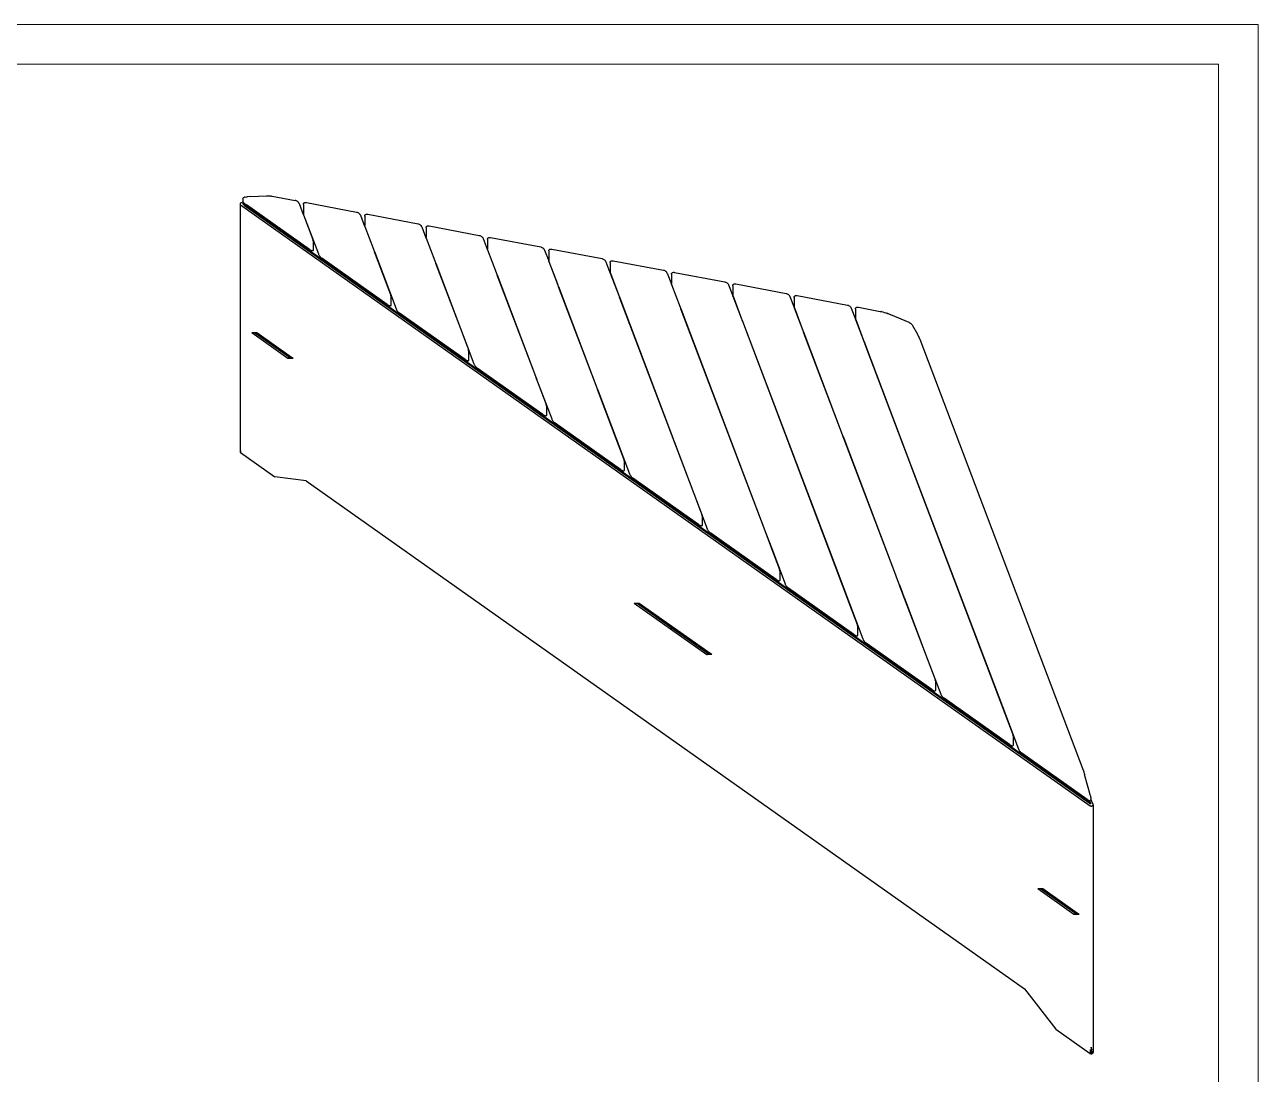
# Model space of a CAD drawing. Header units: millimetres. Extents: x -49 to 5358, y 50 to 4058.
# Drawn here: x 2949 to 5358, y 2009 to 4058 of the extents above; entities that cross this region are included whole.
import ezdxf

# ---------------------------------------------------------------- set-up
doc = ezdxf.new("R2010")
doc.units = ezdxf.units.MM
doc.layers.add('tabelka', color=155, linetype='Continuous')

msp = doc.modelspace()

# ---------------------------------------------------------------- linework, layer by layer
for p, q in [((3370.2, 3709.1), (3369.9, 3708.7)), ((3370.6, 3709.5), (3370.2, 3709.1)), ((3371.1, 3709.9), (3370.6, 3709.5)), ((3371.7, 3710.1), (3371.1, 3709.9)), ((3372.4, 3710.2), (3371.7, 3710.1)), ((3373.1, 3710.3), (3372.4, 3710.2)), ((3373.8, 3710.2), (3373.1, 3710.3)), ((3373.8, 3710.2), (3378.1, 3709.4)), ((3375.1, 3718.8), (3375.8, 3719.7)), ((3375.1, 3718.8), (3375.1, 3713.3)), ((3375.2, 3712.8), (3375.1, 3713.3)), ((3375.2, 3712.8), (3375.8, 3711.6)), ((3375.6, 3709), (5030.3, 2539)), ((3379.4, 3708.3), (3375.6, 3709)), ((3375.6, 3709), (3375.6, 3706.9)), ((3376, 3720.1), (3375.8, 3719.7)), ((3375.8, 3711.6), (3376.3, 3711)), ((3376.6, 3720.3), (3376, 3720.1)), ((3376.3, 3711), (3378.1, 3709.4)), ((3376.6, 3720.3), (3378.7, 3721.1)), ((3378.1, 3709.4), (3378.3, 3709.2)), ((3378.1, 3709.4), (3378.3, 3709.4)), ((3378.3, 3709.2), (3379.2, 3708.5)), ((3379.8, 3721.3), (3378.7, 3721.1)), ((3379.8, 3721.3), (3383.3, 3721.9)), ((3385, 3722), (3383.3, 3721.9)), ((3390.1, 3722.4), (3385, 3722)), ((3390.1, 3722.4), (3421.3, 3724)), ((3421.3, 3724), (3422.7, 3724.1)), ((3422.7, 3724.1), (3424.3, 3724)), ((3424.3, 3724), (3426.1, 3724)), ((3426.1, 3724), (3427.8, 3723.9)), ((3427.8, 3723.9), (3429.6, 3723.7)), ((3429.6, 3723.7), (3431.1, 3723.5)), ((3431.1, 3723.5), (3431.5, 3723.5)), ((3431.5, 3723.5), (3432.7, 3723.3)), ((3432.7, 3723.3), (3477.6, 3714.8)), ((3478.8, 3714.5), (3477.6, 3714.8)), ((3480, 3714), (3478.8, 3714.5)), ((3481.1, 3713.4), (3480, 3714)), ((3482.1, 3712.7), (3481.1, 3713.4)), ((3482.7, 3712.2), (3482.1, 3712.7)), ((3483.6, 3711.3), (3482.7, 3712.2)), ((3484.3, 3710.4), (3483.6, 3711.3)), ((3484.7, 3709.6), (3484.3, 3710.4)), ((3485.2, 3708.7), (3484.7, 3709.6)), ((3493.7, 3708.7), (3494.1, 3709.4)), ((3494.1, 3709.4), (3494.6, 3709.9)), ((3494.6, 3709.9), (3495.3, 3710.3)), ((3495.3, 3710.3), (3496.2, 3710.6)), ((3496.2, 3710.6), (3497.1, 3710.7)), ((3497.1, 3710.7), (3498.1, 3710.8)), ((3498.1, 3710.8), (3499.3, 3710.6)), ((3499.3, 3710.6), (3597.4, 3692.1)), ((3369.9, 3708.7), (3369.8, 3708.2)), ((3369.8, 3708.2), (3369.8, 3707.7)), ((3369.8, 3707.7), (3369.9, 3707.2)), ((3369.8, 3707.7), (3369.8, 3224.5)), ((3369.9, 3707.2), (3370.3, 3706.8)), ((3370.3, 3706.8), (3370.7, 3706.4)), ((3370.7, 3706.4), (5029.6, 2533.4)), ((3378.4, 3704.9), (3375.6, 3706.9)), ((3378.4, 3704.9), (5027.5, 2538.9)), ((3379.2, 3708.5), (3379.4, 3708.3)), ((3379.4, 3708.3), (3382.5, 3706.1)), ((3505.3, 3619.2), (3382.5, 3706.1)), ((3485.2, 3708.7), (3493.2, 3687.6)), ((3493.2, 3687.6), (3493.6, 3687.5)), ((3493.2, 3687.6), (3493.5, 3686.7)), ((3493.4, 3707.1), (3493.5, 3707.9)), ((3493.4, 3707.1), (3493.4, 3688.7)), ((3493.4, 3688.7), (3493.6, 3687.7)), ((3493.5, 3707.9), (3493.7, 3708.7)), ((3493.8, 3686.6), (3493.5, 3686.7)), ((3493.5, 3686.7), (3511.8, 3638.6)), ((3493.6, 3687.5), (3493.6, 3687.7)), ((3493.8, 3686.8), (3493.6, 3687.5)), ((3493.6, 3687.5), (3493.6, 3687.5)), ((3493.8, 3686.8), (3493.8, 3686.6)), ((3493.8, 3686.6), (3522.7, 3610.5)), ((3597.4, 3692.1), (3598.6, 3691.8)), ((3598.6, 3691.8), (3599.7, 3691.3)), ((3599.7, 3691.3), (3600.9, 3690.7)), ((3600.9, 3690.7), (3601.9, 3690)), ((3602.4, 3689.5), (3601.9, 3690)), ((3602.4, 3689.5), (3603.3, 3688.6)), ((3603.3, 3688.6), (3604.1, 3687.7)), ((3604.5, 3687), (3604.1, 3687.7)), ((3604.5, 3687), (3605, 3686)), ((3605, 3686), (3613, 3664.9)), ((3613.1, 3684.4), (3613.2, 3685.2)), ((3613.2, 3685.2), (3613.4, 3686)), ((3613.4, 3686), (3613.8, 3686.7)), ((3613.8, 3686.7), (3614.4, 3687.2)), ((3614.4, 3687.2), (3615.1, 3687.6)), ((3615.1, 3687.6), (3616, 3687.9)), ((3616, 3687.9), (3616.9, 3688)), ((3616.9, 3688), (3617.9, 3688.1)), ((3617.9, 3688.1), (3619.1, 3688)), ((3619.1, 3688), (3717.2, 3669.4)), ((3613, 3664.9), (3613.4, 3664.8)), ((3613, 3664.9), (3613.3, 3664)), ((3613.1, 3684.4), (3613.1, 3666.1)), ((3613.1, 3666.1), (3613.3, 3665)), ((3613.4, 3664.8), (3613.3, 3665)), ((3613.6, 3664), (3613.3, 3664)), ((3613.3, 3664), (3630, 3619.8)), ((3613.5, 3664.1), (3613.4, 3664.8)), ((3613.4, 3664.8), (3613.4, 3664.8)), ((3613.5, 3664.1), (3613.6, 3664)), ((3613.6, 3664), (3630.3, 3619.8)), ((3717.2, 3669.4), (3718.3, 3669.1)), ((3718.3, 3669.1), (3719.5, 3668.6)), ((3719.5, 3668.6), (3720.6, 3668)), ((3720.6, 3668), (3721.6, 3667.3)), ((3722.2, 3666.8), (3721.6, 3667.3)), ((3722.2, 3666.8), (3723.1, 3665.9)), ((3723.1, 3665.9), (3723.8, 3665)), ((3724.2, 3664.3), (3723.8, 3665)), ((3724.2, 3664.3), (3724.7, 3663.3)), ((3724.7, 3663.3), (3732.7, 3642.2)), ((3732.9, 3661.8), (3733, 3662.5)), ((3732.9, 3661.8), (3732.9, 3643.4)), ((3733, 3662.5), (3733.2, 3663.3)), ((3733.2, 3663.3), (3733.6, 3664)), ((3733.6, 3664), (3734.2, 3664.5)), ((3734.2, 3664.5), (3734.8, 3664.9)), ((3734.8, 3664.9), (3735.7, 3665.2)), ((3735.7, 3665.2), (3736.6, 3665.3)), ((3736.6, 3665.3), (3737.7, 3665.4)), ((3737.7, 3665.4), (3738.9, 3665.3)), ((3738.9, 3665.3), (3836.9, 3646.7)), ((3511.8, 3638.6), (3512, 3637.7)), ((3512.4, 3636.3), (3512, 3637.7)), ((3732.7, 3642.2), (3733.1, 3642.1)), ((3732.7, 3642.2), (3733.1, 3641.3)), ((3732.9, 3643.4), (3733.1, 3642.3)), ((3733.1, 3642.1), (3733.1, 3642.3)), ((3733.1, 3642.1), (3733.2, 3642.1)), ((3733.4, 3641.3), (3733.1, 3641.3)), ((3733.1, 3641.3), (3749.8, 3597.2)), ((3733.3, 3641.4), (3733.2, 3642.1)), ((3733.3, 3641.4), (3733.4, 3641.3)), ((3733.4, 3641.3), (3750.1, 3597.1)), ((3836.9, 3646.7), (3838.1, 3646.4)), ((3838.1, 3646.4), (3839.3, 3645.9)), ((3839.3, 3645.9), (3840.4, 3645.3)), ((3840.4, 3645.3), (3841.4, 3644.6)), ((3842, 3644.1), (3841.4, 3644.6)), ((3842, 3644.1), (3842.9, 3643.2)), ((3842.9, 3643.2), (3843.6, 3642.4)), ((3844, 3641.6), (3843.6, 3642.4)), ((3844, 3641.6), (3844.5, 3640.7)), ((3844.5, 3640.7), (3852.5, 3619.5)), ((3852.7, 3639.1), (3852.8, 3639.8)), ((3852.7, 3639.1), (3852.7, 3620.7)), ((3852.8, 3639.8), (3853, 3640.7)), ((3853, 3640.7), (3853.4, 3641.3)), ((3853.4, 3641.3), (3854, 3641.8)), ((3854, 3641.8), (3854.6, 3642.2)), ((3854.6, 3642.2), (3855.5, 3642.5)), ((3855.5, 3642.5), (3856.4, 3642.6)), ((3856.4, 3642.6), (3857.4, 3642.7)), ((3857.4, 3642.7), (3858.6, 3642.6)), ((3858.6, 3642.6), (3956.7, 3624)), ((3505.3, 3619.2), (3507.5, 3617.7)), ((3508.6, 3617.1), (3507.5, 3617.7)), ((3509.5, 3616.7), (3508.6, 3617.1)), ((3510.7, 3616.3), (3509.5, 3616.7)), ((3511.4, 3616.2), (3510.7, 3616.3)), ((3511.8, 3616.4), (3511.4, 3616.2)), ((3512.2, 3616.9), (3511.8, 3616.4)), ((3512.2, 3616.9), (3512.4, 3617.3)), ((3512.4, 3636.3), (3512.4, 3635.7)), ((3512.4, 3635.7), (3512.4, 3617.3)), ((3630.3, 3619.8), (3630, 3619.8)), ((3630, 3619.8), (3630.9, 3617.6)), ((3630.3, 3619.8), (3631.2, 3617.5)), ((3631.2, 3617.5), (3630.9, 3617.6)), ((3630.9, 3617.6), (3631.8, 3615.3)), ((3631.2, 3617.5), (3632.1, 3615.2)), ((3632.1, 3615.2), (3631.8, 3615.3)), ((3631.8, 3615.3), (3648, 3572.4)), ((3632.1, 3615.2), (3648.4, 3572.2)), ((3852.5, 3619.5), (3852.9, 3619.4)), ((3852.5, 3619.5), (3852.8, 3618.6)), ((3852.7, 3620.7), (3852.9, 3619.6)), ((3853.1, 3618.6), (3852.8, 3618.6)), ((3852.8, 3618.6), (3869.6, 3574.5)), ((3852.9, 3619.4), (3852.9, 3619.6)), ((3853.1, 3618.7), (3852.9, 3619.4)), ((3852.9, 3619.4), (3852.9, 3619.4)), ((3853.1, 3618.7), (3853.1, 3618.6)), ((3853.1, 3618.6), (3869.9, 3574.4)), ((3956.7, 3624), (3957.9, 3623.7)), ((3957.9, 3623.7), (3959, 3623.2)), ((3959, 3623.2), (3960.2, 3622.6)), ((3960.2, 3622.6), (3961.2, 3621.9)), ((3961.7, 3621.4), (3961.2, 3621.9)), ((3961.7, 3621.4), (3962.6, 3620.6)), ((3962.6, 3620.6), (3963.4, 3619.7)), ((3963.8, 3618.9), (3963.4, 3619.7)), ((3963.8, 3618.9), (3964.3, 3618)), ((3964.3, 3618), (3972.3, 3596.8)), ((3972.4, 3616.4), (3972.5, 3617.2)), ((3972.4, 3616.4), (3972.4, 3598)), ((3972.5, 3617.2), (3972.7, 3618)), ((3972.7, 3618), (3973.1, 3618.6)), ((3973.1, 3618.6), (3973.7, 3619.1)), ((3973.7, 3619.1), (3974.4, 3619.6)), ((3974.4, 3619.6), (3975.3, 3619.8)), ((3975.3, 3619.8), (3976.2, 3620)), ((3976.2, 3620), (3977.2, 3620)), ((3977.2, 3620), (3978.4, 3619.9)), ((3978.4, 3619.9), (4076.5, 3601.3)), ((3522.7, 3610.5), (3523.1, 3609.5)), ((3523.1, 3609.5), (3523.6, 3608.7)), ((3523.6, 3608.7), (3524.2, 3607.6)), ((3524.2, 3607.6), (3525, 3606.5)), ((3525, 3606.5), (3525.9, 3605.4)), ((3525.9, 3605.4), (3526.8, 3604.4)), ((3526.8, 3604.4), (3527.8, 3603.5)), ((3527.8, 3603.5), (3528.3, 3603)), ((3528.3, 3603), (3529.3, 3602.3)), ((3657.1, 3511.9), (3529.3, 3602.3)), ((3750.1, 3597.1), (3749.8, 3597.2)), ((3749.8, 3597.2), (3750.7, 3594.9)), ((3750.1, 3597.1), (3751, 3594.8)), ((3751, 3594.8), (3750.7, 3594.9)), ((3750.7, 3594.9), (3751.5, 3592.6)), ((3751, 3594.8), (3751.8, 3592.5)), ((3751.8, 3592.5), (3751.5, 3592.6)), ((3751.5, 3592.6), (3799.9, 3465)), ((3751.8, 3592.5), (3800.2, 3464.8)), ((3972.3, 3596.8), (3972.7, 3596.7)), ((3972.3, 3596.8), (3972.6, 3595.9)), ((3972.4, 3598), (3972.6, 3596.9)), ((3972.7, 3596.7), (3972.6, 3596.9)), ((3972.9, 3595.9), (3972.6, 3595.9)), ((3972.6, 3595.9), (3989.3, 3551.8)), ((3972.8, 3596), (3972.7, 3596.7)), ((3972.7, 3596.7), (3972.7, 3596.7)), ((3972.8, 3596), (3972.9, 3595.9)), ((3972.9, 3595.9), (3989.6, 3551.7)), ((4076.5, 3601.3), (4077.6, 3601)), ((4077.6, 3601), (4078.8, 3600.5)), ((4078.8, 3600.5), (4079.9, 3599.9)), ((4079.9, 3599.9), (4081, 3599.2)), ((4081.5, 3598.7), (4081, 3599.2)), ((4081.5, 3598.7), (4082.4, 3597.9)), ((4082.4, 3597.9), (4083.1, 3597)), ((4083.5, 3596.2), (4083.1, 3597)), ((4083.5, 3596.2), (4084, 3595.3)), ((4084, 3595.3), (4092, 3574.1)), ((4092.2, 3593.7), (4092.3, 3594.5)), ((4092.2, 3593.7), (4092.2, 3575.3)), ((4092.3, 3594.5), (4092.5, 3595.3)), ((4092.5, 3595.3), (4092.9, 3595.9)), ((4092.9, 3595.9), (4093.5, 3596.4)), ((4093.5, 3596.4), (4094.1, 3596.9)), ((4094.1, 3596.9), (4095, 3597.1)), ((4095, 3597.1), (4095.9, 3597.3)), ((4095.9, 3597.3), (4097, 3597.3)), ((4097, 3597.3), (4098.2, 3597.2)), ((4098.2, 3597.2), (4196.2, 3578.6)), ((3648, 3572.4), (3648.4, 3572.2)), ((3648, 3572.4), (3663.6, 3531.2)), ((3648.4, 3572.2), (3674.6, 3503.1)), ((3869.9, 3574.4), (3869.6, 3574.5)), ((3869.6, 3574.5), (3870.4, 3572.2)), ((3869.9, 3574.4), (3870.7, 3572.1)), ((3870.7, 3572.1), (3870.4, 3572.2)), ((3870.4, 3572.2), (3871.3, 3569.9)), ((3870.7, 3572.1), (3871.6, 3569.8)), ((3871.6, 3569.8), (3871.3, 3569.9)), ((3871.3, 3569.9), (3946.4, 3371.8)), ((3871.6, 3569.8), (3946.7, 3371.7)), ((4092, 3574.1), (4092.4, 3574)), ((4092, 3574.1), (4092.4, 3573.2)), ((4092.2, 3575.3), (4092.4, 3574.2)), ((4092.4, 3574), (4092.4, 3574.2)), ((4092.4, 3574), (4092.5, 3574)), ((4092.7, 3573.2), (4092.4, 3573.2)), ((4092.4, 3573.2), (4109.1, 3529.1)), ((4092.6, 3573.3), (4092.5, 3574)), ((4092.6, 3573.3), (4092.7, 3573.2)), ((4092.7, 3573.2), (4109.4, 3529)), ((4197.4, 3578.3), (4196.2, 3578.6)), ((4198.6, 3577.8), (4197.4, 3578.3)), ((4199.7, 3577.2), (4198.6, 3577.8)), ((4200.7, 3576.5), (4199.7, 3577.2)), ((4201.3, 3576), (4200.7, 3576.5)), ((4202.2, 3575.2), (4201.3, 3576)), ((4202.9, 3574.3), (4202.2, 3575.2)), ((4203.3, 3573.5), (4202.9, 3574.3)), ((4203.8, 3572.6), (4203.3, 3573.5)), ((4203.8, 3572.6), (4211.8, 3551.4)), ((4212, 3571), (4212.1, 3571.8)), ((4212, 3571), (4212, 3552.6)), ((4212.1, 3571.8), (4212.3, 3572.6)), ((4212.3, 3572.6), (4212.7, 3573.2)), ((4212.7, 3573.2), (4213.3, 3573.7)), ((4213.3, 3573.7), (4213.9, 3574.2)), ((4213.9, 3574.2), (4214.8, 3574.4)), ((4214.8, 3574.4), (4215.7, 3574.6)), ((4215.7, 3574.6), (4216.7, 3574.6)), ((4216.7, 3574.6), (4217.9, 3574.5)), ((4217.9, 3574.5), (4316, 3555.9)), ((3989.6, 3551.7), (3989.3, 3551.8)), ((3989.3, 3551.8), (3990.2, 3549.5)), ((3989.6, 3551.7), (3990.5, 3549.4)), ((3990.5, 3549.4), (3990.2, 3549.5)), ((3990.2, 3549.5), (3991.1, 3547.2)), ((3990.5, 3549.4), (3991.4, 3547.2)), ((3991.4, 3547.2), (3991.1, 3547.2)), ((3991.1, 3547.2), (4066.1, 3349.1)), ((3991.4, 3547.2), (4066.4, 3349.1)), ((4211.8, 3551.4), (4212.2, 3551.4)), ((4211.8, 3551.4), (4212.1, 3550.6)), ((4212, 3552.6), (4212.2, 3551.5)), ((4212.4, 3550.5), (4212.1, 3550.6)), ((4212.1, 3550.6), (4228.9, 3506.4)), ((4212.2, 3551.4), (4212.2, 3551.5)), ((4212.4, 3550.7), (4212.2, 3551.4)), ((4212.2, 3551.4), (4212.2, 3551.4)), ((4212.4, 3550.7), (4212.4, 3550.5)), ((4212.4, 3550.5), (4229.2, 3506.3)), ((4316, 3555.9), (4317.2, 3555.6)), ((4317.2, 3555.6), (4318.3, 3555.1)), ((4318.3, 3555.1), (4319.5, 3554.5)), ((4319.5, 3554.5), (4320.5, 3553.8)), ((4321, 3553.3), (4320.5, 3553.8)), ((4321, 3553.3), (4322, 3552.5)), ((4322, 3552.5), (4322.7, 3551.6)), ((4323.1, 3550.8), (4322.7, 3551.6)), ((4323.1, 3550.8), (4323.6, 3549.9)), ((4323.6, 3549.9), (4331.6, 3528.7)), ((4331.7, 3548.3), (4331.8, 3549.1)), ((4331.7, 3548.3), (4331.7, 3529.9)), ((4331.8, 3549.1), (4332, 3549.9)), ((4332, 3549.9), (4332.4, 3550.5)), ((4332.4, 3550.5), (4333, 3551)), ((4333, 3551), (4333.7, 3551.5)), ((4333.7, 3551.5), (4334.6, 3551.8)), ((4334.6, 3551.8), (4335.5, 3551.9)), ((4335.5, 3551.9), (4336.5, 3551.9)), ((4336.5, 3551.9), (4337.7, 3551.8)), ((4337.7, 3551.8), (4435.8, 3533.2)), ((3663.6, 3531.2), (3663.9, 3530.4)), ((3664.2, 3528.9), (3663.9, 3530.4)), ((3664.2, 3528.9), (3664.2, 3528.3)), ((3664.2, 3528.3), (3664.2, 3509.9)), ((4109.4, 3529), (4109.1, 3529.1)), ((4109.1, 3529.1), (4110, 3526.8)), ((4109.4, 3529), (4110.3, 3526.7)), ((4110.3, 3526.7), (4110, 3526.8)), ((4110, 3526.8), (4110.8, 3524.5)), ((4110.3, 3526.7), (4111.1, 3524.5)), ((4111.1, 3524.5), (4110.8, 3524.5)), ((4110.8, 3524.5), (4255.4, 3142.9)), ((4111.1, 3524.5), (4255.8, 3142.6)), ((4331.6, 3528.7), (4332, 3528.7)), ((4331.6, 3528.7), (4331.9, 3527.9)), ((4331.7, 3529.9), (4331.9, 3528.8)), ((4332, 3528.7), (4331.9, 3528.8)), ((4332.2, 3527.8), (4331.9, 3527.9)), ((4331.9, 3527.9), (4348.6, 3483.7)), ((4332.1, 3528), (4332, 3528.7)), ((4332, 3528.7), (4332, 3528.7)), ((4332.1, 3528), (4332.2, 3527.8)), ((4332.2, 3527.8), (4348.9, 3483.6)), ((4435.8, 3533.2), (4436.9, 3532.9)), ((4436.9, 3532.9), (4438.1, 3532.5)), ((4438.1, 3532.5), (4439.2, 3531.8)), ((4439.2, 3531.8), (4440.3, 3531.1)), ((4440.8, 3530.6), (4440.3, 3531.1)), ((4440.8, 3530.6), (4441.7, 3529.8)), ((4441.7, 3529.8), (4442.4, 3528.9)), ((4442.8, 3528.1), (4442.4, 3528.9)), ((4442.8, 3528.1), (4443.3, 3527.2)), ((4443.3, 3527.2), (4451.3, 3506.1)), ((4451.5, 3525.6), (4451.6, 3526.4)), ((4451.5, 3525.6), (4451.5, 3507.2)), ((4451.6, 3526.4), (4451.8, 3527.2)), ((4451.8, 3527.2), (4452.2, 3527.8)), ((4452.2, 3527.8), (4452.8, 3528.3)), ((4452.8, 3528.3), (4453.4, 3528.8)), ((4453.4, 3528.8), (4454.3, 3529.1)), ((4454.3, 3529.1), (4455.2, 3529.2)), ((4455.2, 3529.2), (4456.3, 3529.3)), ((4456.3, 3529.3), (4457.5, 3529.1)), ((4457.5, 3529.1), (4555.6, 3510.5)), ((3657.1, 3511.9), (3659.4, 3510.4)), ((3660.5, 3509.7), (3659.4, 3510.4)), ((3661.4, 3509.3), (3660.5, 3509.7)), ((3662.6, 3508.9), (3661.4, 3509.3)), ((3663.2, 3508.8), (3662.6, 3508.9)), ((3663.7, 3509), (3663.2, 3508.8)), ((3664, 3509.5), (3663.7, 3509)), ((3664, 3509.5), (3664.2, 3509.9)), ((3674.6, 3503.1), (3675, 3502.1)), ((3675, 3502.1), (3675.4, 3501.3)), ((3675.4, 3501.3), (3676, 3500.2)), ((3676, 3500.2), (3676.8, 3499.1)), ((3676.8, 3499.1), (3677.7, 3498)), ((3677.7, 3498), (3678.7, 3497)), ((3678.7, 3497), (3679.7, 3496.1)), ((3679.7, 3496.1), (3680.2, 3495.6)), ((3680.2, 3495.6), (3681.1, 3494.9)), ((3809, 3404.5), (3681.1, 3494.9)), ((4229.2, 3506.3), (4228.9, 3506.4)), ((4228.9, 3506.4), (4229.7, 3504.1)), ((4229.2, 3506.3), (4230, 3504)), ((4230, 3504), (4229.7, 3504.1)), ((4229.7, 3504.1), (4230.6, 3501.8)), ((4230, 3504), (4230.9, 3501.8)), ((4230.9, 3501.8), (4230.6, 3501.8)), ((4230.6, 3501.8), (4396, 3065.3)), ((4230.9, 3501.8), (4396.3, 3065.2)), ((4451.3, 3506.1), (4451.7, 3506)), ((4451.3, 3506.1), (4451.7, 3505.2)), ((4451.5, 3507.2), (4451.7, 3506.1)), ((4451.7, 3506), (4451.7, 3506.1)), ((4451.7, 3506), (4451.8, 3506)), ((4452, 3505.1), (4451.7, 3505.2)), ((4451.7, 3505.2), (4468.4, 3461)), ((4451.9, 3505.3), (4451.8, 3506)), ((4451.9, 3505.3), (4452, 3505.1)), ((4452, 3505.1), (4468.7, 3461)), ((4555.6, 3510.5), (4556.7, 3510.2)), ((4556.7, 3510.2), (4557.9, 3509.8)), ((4557.9, 3509.8), (4559, 3509.2)), ((4559, 3509.2), (4560, 3508.4)), ((4560.6, 3508), (4560, 3508.4)), ((4560.6, 3508), (4561.5, 3507.1)), ((4561.5, 3507.1), (4562.2, 3506.2)), ((4562.6, 3505.4), (4562.2, 3506.2)), ((4562.6, 3505.4), (4563.1, 3504.5)), ((4563.1, 3504.5), (4571.1, 3483.4)), ((4571.3, 3502.9), (4571.4, 3503.7)), ((4571.3, 3502.9), (4571.3, 3484.5)), ((4571.4, 3503.7), (4571.6, 3504.5)), ((4571.6, 3504.5), (4572, 3505.2)), ((4572, 3505.2), (4572.6, 3505.6)), ((4572.6, 3505.6), (4573.2, 3506.1)), ((4573.2, 3506.1), (4574.1, 3506.4)), ((4574.1, 3506.4), (4575, 3506.5)), ((4575, 3506.5), (4576, 3506.6)), ((4576, 3506.6), (4577.2, 3506.4)), ((4577.2, 3506.4), (4619.7, 3498.4)), ((4619.7, 3498.4), (4621.7, 3497.9)), ((4621.8, 3497.9), (4621.7, 3497.9)), ((4621.8, 3497.9), (4624.5, 3497.2)), ((4624.5, 3497.2), (4627.6, 3496.3)), ((4627.6, 3496.3), (4630.8, 3495.3)), ((4630.8, 3495.3), (4630.9, 3495.3)), ((4630.9, 3495.3), (4632.3, 3494.8)), ((4632.3, 3494.8), (4633.9, 3494.3)), ((4634.4, 3494.1), (4633.9, 3494.3)), ((4634.4, 3494.1), (4634.9, 3493.9)), ((4634.9, 3493.9), (4637.8, 3492.9)), ((4634.9, 3493.9), (4634.9, 3493.9)), ((4637.8, 3492.9), (4640.2, 3491.9)), ((4348.9, 3483.6), (4348.6, 3483.7)), ((4348.6, 3483.7), (4349.5, 3481.4)), ((4348.9, 3483.6), (4349.8, 3481.4)), ((4349.8, 3481.4), (4349.5, 3481.4)), ((4349.5, 3481.4), (4350.4, 3479.1)), ((4349.8, 3481.4), (4350.7, 3479.1)), ((4350.7, 3479.1), (4350.4, 3479.1)), ((4350.4, 3479.1), (4518, 3036.8)), ((4350.7, 3479.1), (4518.4, 3036.6)), ((4571.1, 3483.4), (4571.5, 3483.3)), ((4571.1, 3483.4), (4571.4, 3482.5)), ((4571.3, 3484.5), (4571.5, 3483.5)), ((4571.7, 3482.4), (4571.4, 3482.5)), ((4571.4, 3482.5), (4588.2, 3438.3)), ((4571.5, 3483.3), (4571.5, 3483.5)), ((4571.7, 3482.6), (4571.5, 3483.3)), ((4571.5, 3483.3), (4571.5, 3483.3)), ((4571.7, 3482.6), (4571.7, 3482.4)), ((4571.7, 3482.4), (4588.5, 3438.3)), ((4676.4, 3476.4), (4640.2, 3491.9)), ((4676.4, 3476.4), (4677, 3476.1)), ((4677, 3476.1), (4677.6, 3475.8)), ((4677.6, 3475.8), (4678.2, 3475.4)), ((4678.2, 3475.4), (4678.7, 3475)), ((4678.7, 3475), (4679.2, 3474.7)), ((4680, 3473.9), (4679.2, 3474.7)), ((4680, 3473.9), (4680.5, 3473.5)), ((4681.4, 3472.5), (4680.5, 3473.5)), ((4681.4, 3472.5), (4681.7, 3471.9)), ((4681.7, 3471.9), (4682.4, 3470.8)), ((4682.4, 3470.8), (4692.1, 3453.9)), ((3392.6, 3456.8), (3398.2, 3456.9)), ((3392.6, 3456.8), (3463.3, 3406.8)), ((3398.2, 3456.9), (3466.1, 3408.8)), ((3398.2, 3456.9), (3402.5, 3456.9)), ((3402.5, 3456.9), (3470.4, 3408.9)), ((3799.9, 3465), (3800.2, 3464.8)), ((3799.9, 3465), (3815.5, 3423.9)), ((3800.2, 3464.8), (3826.4, 3395.7)), ((4468.7, 3461), (4468.4, 3461)), ((4468.4, 3461), (4469.3, 3458.7)), ((4468.7, 3461), (4469.6, 3458.7)), ((4469.6, 3458.7), (4469.3, 3458.7)), ((4469.3, 3458.7), (4470.1, 3456.4)), ((4469.6, 3458.7), (4470.4, 3456.4)), ((4470.4, 3456.4), (4470.1, 3456.4)), ((4470.1, 3456.4), (4545.2, 3258.3)), ((4470.4, 3456.4), (4545.5, 3258.3)), ((4693, 3452.4), (4692.1, 3453.9)), ((4693.8, 3450.8), (4693, 3452.4)), ((4694.7, 3449.2), (4693.8, 3450.8)), ((4695.5, 3447.6), (4694.7, 3449.2)), ((4695.5, 3447.6), (4695.8, 3446.9)), ((4696.4, 3445.6), (4695.8, 3446.9)), ((4696.9, 3444.6), (4696.4, 3445.6)), ((4697.2, 3444), (4696.9, 3444.6)), ((3815.5, 3423.9), (3815.7, 3423)), ((3816.1, 3421.5), (3815.7, 3423)), ((3816.1, 3421.5), (3816.1, 3420.9)), ((3816.1, 3420.9), (3816.1, 3402.5)), ((4588.5, 3438.3), (4588.2, 3438.3)), ((4588.2, 3438.3), (4589, 3436)), ((4588.5, 3438.3), (4589.3, 3436)), ((4589.3, 3436), (4589, 3436)), ((4589, 3436), (4589.9, 3433.8)), ((4589.3, 3436), (4590.2, 3433.7)), ((4590.2, 3433.7), (4589.9, 3433.8)), ((4589.9, 3433.8), (4680.6, 3194.3)), ((4680.7, 3195), (4590.2, 3433.7)), ((4697.2, 3444), (5015.9, 2603)), ((3463.3, 3406.8), (3466.1, 3408.8)), ((3463.3, 3406.8), (3473.2, 3406.9)), ((3466.1, 3408.8), (3470.4, 3408.9)), ((3470.4, 3408.9), (3473.2, 3406.9)), ((3809, 3404.5), (3811.3, 3403)), ((3812.3, 3402.3), (3811.3, 3403)), ((3813.2, 3401.9), (3812.3, 3402.3)), ((3814.4, 3401.5), (3813.2, 3401.9)), ((3815.1, 3401.4), (3814.4, 3401.5)), ((3815.5, 3401.6), (3815.1, 3401.4)), ((3815.9, 3402.1), (3815.5, 3401.6)), ((3815.9, 3402.1), (3816.1, 3402.5)), ((3826.4, 3395.7), (3826.9, 3394.7)), ((3826.9, 3394.7), (3827.3, 3393.9)), ((3827.3, 3393.9), (3827.9, 3392.9)), ((3827.9, 3392.9), (3828.7, 3391.8)), ((3828.7, 3391.8), (3829.6, 3390.7)), ((3829.6, 3390.7), (3830.5, 3389.6)), ((3830.5, 3389.6), (3831.5, 3388.7)), ((3831.5, 3388.7), (3832.1, 3388.3)), ((3832.1, 3388.3), (3833, 3387.5)), ((3960.9, 3297.1), (3833, 3387.5)), ((3946.7, 3371.7), (3946.4, 3371.8)), ((3946.4, 3371.8), (3948.1, 3367.3)), ((3946.7, 3371.7), (3948.4, 3367.3)), ((3948.4, 3367.3), (3948.1, 3367.3)), ((3948.1, 3367.3), (3949.3, 3364.2)), ((3948.4, 3367.3), (3949.5, 3364.1)), ((3949.5, 3364.1), (3949.3, 3364.2)), ((3949.3, 3364.2), (3951.7, 3357.7)), ((3949.5, 3364.1), (3952.1, 3357.4)), ((3951.7, 3357.7), (3952.1, 3357.4)), ((3951.7, 3357.7), (3967.3, 3316.5)), ((3952.1, 3357.4), (3978.3, 3288.3)), ((4066.4, 3349.1), (4066.1, 3349.1)), ((4066.1, 3349.1), (4067.8, 3344.6)), ((4066.4, 3349.1), (4068.1, 3344.6)), ((4068.1, 3344.6), (4067.8, 3344.6)), ((4067.8, 3344.6), (4069, 3341.5)), ((4068.1, 3344.6), (4069.3, 3341.4)), ((4069.3, 3341.4), (4069, 3341.5)), ((4069, 3341.5), (4103.6, 3250.3)), ((4069.3, 3341.4), (4104, 3250)), ((3967.3, 3316.5), (3967.6, 3315.6)), ((3967.9, 3314.2), (3967.6, 3315.6)), ((3967.9, 3314.2), (3967.9, 3313.5)), ((3967.9, 3313.5), (3967.9, 3295.1)), ((3960.9, 3297.1), (3963.1, 3295.6)), ((3964.2, 3294.9), (3963.1, 3295.6)), ((3965.1, 3294.5), (3964.2, 3294.9)), ((3966.3, 3294.1), (3965.1, 3294.5)), ((3966.9, 3294), (3966.3, 3294.1)), ((3967.4, 3294.2), (3966.9, 3294)), ((3967.7, 3294.7), (3967.4, 3294.2)), ((3967.7, 3294.7), (3967.9, 3295.1)), ((3978.3, 3288.3), (3978.7, 3287.3)), ((3978.7, 3287.3), (3979.1, 3286.5)), ((3979.1, 3286.5), (3979.8, 3285.5)), ((3979.8, 3285.5), (3980.5, 3284.4)), ((3980.5, 3284.4), (3981.4, 3283.3)), ((3981.4, 3283.3), (3982.4, 3282.3)), ((3982.4, 3282.3), (3983.4, 3281.3)), ((3983.4, 3281.3), (3983.9, 3280.9)), ((3983.9, 3280.9), (3984.9, 3280.1)), ((4112.7, 3189.7), (3984.9, 3280.1)), ((4545.5, 3258.3), (4545.2, 3258.3)), ((4545.2, 3258.3), (4546.9, 3253.9)), ((4545.5, 3258.3), (4547.2, 3253.8)), ((4547.2, 3253.8), (4546.9, 3253.9)), ((4546.9, 3253.9), (4548.1, 3250.7)), ((4547.2, 3253.8), (4548.4, 3250.7)), ((4103.6, 3250.3), (4104, 3250)), ((4103.6, 3250.3), (4119.2, 3209.1)), ((4104, 3250), (4130.1, 3180.9)), ((4548.4, 3250.7), (4548.1, 3250.7)), ((4548.1, 3250.7), (4649.1, 2984.1)), ((4548.4, 3250.7), (4649.4, 2984)), ((3369.9, 3225), (3369.8, 3224.5)), ((3369.8, 3224.5), (3369.8, 3224)), ((3369.8, 3224), (3369.9, 3223.6)), ((3370.2, 3225.5), (3369.9, 3225)), ((3369.9, 3223.6), (3370.3, 3223.1)), ((3370.6, 3225.9), (3370.2, 3225.5)), ((3370.3, 3223.1), (3370.7, 3222.7)), ((3370.7, 3225.9), (3370.6, 3225.9)), ((3370.7, 3225.9), (3370.7, 3222.7)), ((3370.7, 3222.7), (3437.9, 3175.2)), ((4119.2, 3209.1), (4119.4, 3208.2)), ((4119.8, 3206.8), (4119.4, 3208.2)), ((4119.8, 3206.8), (4119.8, 3206.1)), ((4119.8, 3206.1), (4119.8, 3187.8)), ((4112.7, 3189.7), (4115, 3188.2)), ((4116, 3187.6), (4115, 3188.2)), ((4117, 3187.2), (4116, 3187.6)), ((4118.1, 3186.7), (4117, 3187.2)), ((4118.8, 3186.7), (4118.1, 3186.7)), ((4119.2, 3186.8), (4118.8, 3186.7)), ((4119.6, 3187.3), (4119.2, 3186.8)), ((4119.6, 3187.3), (4119.8, 3187.8)), ((4130.1, 3180.9), (4130.6, 3180)), ((4130.6, 3180), (4131, 3179.2)), ((4131, 3179.2), (4131.6, 3178.1)), ((4680.6, 3194.3), (4680.7, 3195)), ((4680.6, 3194.3), (4680.9, 3193.5)), ((4680.7, 3195), (4680.9, 3194.2)), ((4680.9, 3194.2), (4680.9, 3193.5)), ((4680.9, 3194.2), (4863.3, 2713.1)), ((4680.9, 3193.5), (4862.9, 2713.4)), ((3499.1, 3167.3), (3437.9, 3175.2)), ((3499.1, 3167.3), (4901.2, 2175.9)), ((4131.6, 3178.1), (4132.4, 3177)), ((4132.4, 3177), (4133.3, 3175.9)), ((4133.3, 3175.9), (4134.3, 3174.9)), ((4134.3, 3174.9), (4135.2, 3174)), ((4135.2, 3174), (4135.8, 3173.5)), ((4135.8, 3173.5), (4136.7, 3172.8)), ((4264.6, 3082.3), (4136.7, 3172.8)), ((4255.4, 3142.9), (4255.8, 3142.6)), ((4255.4, 3142.9), (4271.1, 3101.7)), ((4255.8, 3142.6), (4282, 3073.6)), ((4271.1, 3101.7), (4271.3, 3100.8)), ((4271.7, 3099.4), (4271.3, 3100.8)), ((4271.7, 3099.4), (4271.7, 3098.8)), ((4271.7, 3098.8), (4271.7, 3080.4)), ((4264.6, 3082.3), (4266.8, 3080.8)), ((4267.9, 3080.2), (4266.8, 3080.8)), ((4268.8, 3079.8), (4267.9, 3080.2)), ((4270, 3079.4), (4268.8, 3079.8)), ((4270.7, 3079.3), (4270, 3079.4)), ((4271.1, 3079.5), (4270.7, 3079.3)), ((4271.5, 3080), (4271.1, 3079.5)), ((4271.5, 3080), (4271.7, 3080.4)), ((4282.4, 3072.6), (4282, 3073.6)), ((4282.4, 3072.6), (4282.9, 3071.8)), ((4283.5, 3070.7), (4282.9, 3071.8)), ((4284.3, 3069.6), (4283.5, 3070.7)), ((4285.2, 3068.5), (4284.3, 3069.6)), ((4286.1, 3067.5), (4285.2, 3068.5)), ((4287.1, 3066.6), (4286.1, 3067.5)), ((4287.1, 3066.6), (4287.6, 3066.1)), ((4288.6, 3065.4), (4287.6, 3066.1)), ((4416.5, 2975), (4288.6, 3065.4)), ((4396, 3065.3), (4396.3, 3065.2)), ((4396, 3065.3), (4407.3, 3035.5)), ((4396.3, 3065.2), (4407.7, 3035.3)), ((4407.3, 3035.5), (4407.7, 3035.3)), ((4407.3, 3035.5), (4422.9, 2994.3)), ((4407.7, 3035.3), (4433.9, 2966.2)), ((4518.4, 3036.6), (4518, 3036.8)), ((4518, 3036.8), (4559.2, 2928.1)), ((4518.4, 3036.6), (4559.5, 2927.9)), ((4422.9, 2994.3), (4423.2, 2993.5)), ((4423.5, 2992), (4423.2, 2993.5)), ((4423.5, 2992), (4423.5, 2991.4)), ((4423.5, 2991.4), (4423.5, 2973)), ((4416.5, 2975), (4418.7, 2973.5)), ((4419.8, 2972.8), (4418.7, 2973.5)), ((4420.7, 2972.4), (4419.8, 2972.8)), ((4421.9, 2972), (4420.7, 2972.4)), ((4422.5, 2971.9), (4421.9, 2972)), ((4423, 2972.1), (4422.5, 2971.9)), ((4423.3, 2972.6), (4423, 2972.1)), ((4423.3, 2972.6), (4423.5, 2973)), ((4433.9, 2966.2), (4434.3, 2965.2)), ((4434.3, 2965.2), (4434.7, 2964.4)), ((4434.7, 2964.4), (4435.3, 2963.3)), ((4435.3, 2963.3), (4436.1, 2962.2)), ((4649.1, 2984.1), (4649.4, 2984)), ((4649.1, 2984.1), (4650, 2981.8)), ((4649.4, 2984), (4650.3, 2981.8)), ((4650, 2981.8), (4650.3, 2981.8)), ((4650, 2981.8), (4656.6, 2964.5)), ((4650.3, 2981.8), (4656.8, 2964.5)), ((4656.8, 2964.5), (4656.6, 2964.5)), ((4656.6, 2964.5), (4657.3, 2962.4)), ((4656.8, 2964.5), (4657.6, 2962.4)), ((4657.5, 2962.5), (4657.3, 2962.4)), ((4657.3, 2962.4), (4658.6, 2959)), ((4657.6, 2962.4), (4657.5, 2962.5)), ((4657.6, 2962.4), (4658.9, 2959.1)), ((4436.1, 2962.2), (4437, 2961.1)), ((4437, 2961.1), (4438, 2960.1)), ((4438, 2960.1), (4439, 2959.2)), ((4439, 2959.2), (4439.5, 2958.7)), ((4439.5, 2958.7), (4440.4, 2958)), ((4568.3, 2867.6), (4440.4, 2958)), ((4658.6, 2959), (4658.9, 2959.1)), ((4658.6, 2959), (4659.4, 2957.1)), ((4658.9, 2959.1), (4659.6, 2957.2)), ((4659.4, 2957.1), (4659.5, 2957.2)), ((4659.4, 2957.1), (4665.3, 2941.5)), ((4659.5, 2957.2), (4659.6, 2957.2)), ((4659.6, 2957.2), (4665.7, 2941.2)), ((4665.7, 2941.2), (4665.3, 2941.5)), ((4665.3, 2941.5), (4666.4, 2938.6)), ((4665.7, 2941.2), (4666.8, 2938.3)), ((4666.8, 2938.3), (4666.4, 2938.6)), ((4666.4, 2938.6), (4711, 2820.8)), ((4666.8, 2938.3), (4711.4, 2820.5)), ((4139.3, 2928.8), (4144.9, 2928.9)), ((4139.3, 2928.8), (4210, 2878.8)), ((4144.9, 2928.9), (4212.9, 2880.8)), ((4144.9, 2928.9), (4149.2, 2928.9)), ((4149.2, 2928.9), (4287.9, 2830.9)), ((4559.2, 2928.1), (4559.5, 2927.9)), ((4559.2, 2928.1), (4574.8, 2887)), ((4559.5, 2927.9), (4585.7, 2858.8)), ((4210, 2878.8), (4212.9, 2880.8)), ((4210, 2878.8), (4280.8, 2828.8)), ((4212.9, 2880.8), (4283.6, 2830.8)), ((4568.3, 2867.6), (4570.6, 2866.1)), ((4571.6, 2865.4), (4570.6, 2866.1)), ((4574.8, 2887), (4575, 2886.1)), ((4575.4, 2884.6), (4575, 2886.1)), ((4575.4, 2884.6), (4575.4, 2884)), ((4575.4, 2884), (4575.4, 2865.6)), ((4572.5, 2865), (4571.6, 2865.4)), ((4573.7, 2864.6), (4572.5, 2865)), ((4574.4, 2864.5), (4573.7, 2864.6)), ((4574.8, 2864.7), (4574.4, 2864.5)), ((4575.2, 2865.2), (4574.8, 2864.7)), ((4575.2, 2865.2), (4575.4, 2865.6)), ((4585.7, 2858.8), (4586.2, 2857.8)), ((4586.2, 2857.8), (4586.6, 2857)), ((4586.6, 2857), (4587.2, 2856)), ((4587.2, 2856), (4588, 2854.9)), ((4588, 2854.9), (4588.9, 2853.8)), ((4588.9, 2853.8), (4589.8, 2852.7)), ((4589.8, 2852.7), (4590.8, 2851.8)), ((4590.8, 2851.8), (4591.4, 2851.4)), ((4591.4, 2851.4), (4592.3, 2850.6)), ((4720.2, 2760.2), (4592.3, 2850.6)), ((4280.8, 2828.8), (4283.6, 2830.8)), ((4280.8, 2828.8), (4290.7, 2828.9)), ((4283.6, 2830.8), (4287.9, 2830.9)), ((4287.9, 2830.9), (4290.7, 2828.9)), ((4711, 2820.8), (4711.4, 2820.5)), ((4711, 2820.8), (4726.6, 2779.6)), ((4711.4, 2820.5), (4737.6, 2751.4)), ((4726.6, 2779.6), (4726.9, 2778.7)), ((4727.2, 2777.3), (4726.9, 2778.7)), ((4727.2, 2777.3), (4727.2, 2776.6)), ((4727.2, 2776.6), (4727.2, 2758.2)), ((4720.2, 2760.2), (4722.4, 2758.7)), ((4723.5, 2758), (4722.4, 2758.7)), ((4724.4, 2757.7), (4723.5, 2758)), ((4725.6, 2757.2), (4724.4, 2757.7)), ((4726.2, 2757.1), (4725.6, 2757.2)), ((4726.7, 2757.3), (4726.2, 2757.1)), ((4727, 2757.8), (4726.7, 2757.3)), ((4727, 2757.8), (4727.2, 2758.2)), ((4737.6, 2751.4), (4738, 2750.4)), ((4738, 2750.4), (4738.4, 2749.7)), ((4738.4, 2749.7), (4739.1, 2748.6)), ((4739.1, 2748.6), (4739.8, 2747.5)), ((4739.8, 2747.5), (4740.7, 2746.4)), ((4740.7, 2746.4), (4741.7, 2745.4)), ((4741.7, 2745.4), (4742.7, 2744.5)), ((4742.7, 2744.5), (4743.2, 2744)), ((4743.2, 2744), (4744.2, 2743.3)), ((4872, 2652.8), (4744.2, 2743.3)), ((4862.9, 2713.4), (4863.3, 2713.1)), ((4862.9, 2713.4), (4878.5, 2672.2)), ((4863.3, 2713.1), (4889.4, 2644)), ((4872, 2652.8), (4874.3, 2651.3)), ((4875.3, 2650.7), (4874.3, 2651.3)), ((4876.3, 2650.3), (4875.3, 2650.7)), ((4877.4, 2649.9), (4876.3, 2650.3)), ((4878.1, 2649.8), (4877.4, 2649.9)), ((4878.5, 2650), (4878.1, 2649.8)), ((4878.5, 2672.2), (4878.7, 2671.3)), ((4878.9, 2650.4), (4878.5, 2650)), ((4879.1, 2669.9), (4878.7, 2671.3)), ((4878.9, 2650.4), (4879.1, 2650.9)), ((4879.1, 2669.9), (4879.1, 2669.2)), ((4879.1, 2669.2), (4879.1, 2650.9)), ((4889.4, 2644), (4889.9, 2643.1)), ((4889.9, 2643.1), (4890.3, 2642.3)), ((4890.3, 2642.3), (4890.9, 2641.2)), ((4890.9, 2641.2), (4891.7, 2640.1)), ((4891.7, 2640.1), (4892.6, 2639)), ((4892.6, 2639), (4893.6, 2638)), ((4893.6, 2638), (4894.6, 2637.1)), ((4894.6, 2637.1), (4895.1, 2636.6)), ((4895.1, 2636.6), (4896, 2635.9)), ((5023.9, 2545.5), (4896, 2635.9)), ((5015.9, 2603), (5016.2, 2602.2)), ((5016.2, 2602.2), (5016.5, 2601.1)), ((5016.5, 2601.1), (5016.9, 2599.9)), ((5016.9, 2599.9), (5017.4, 2598.5)), ((5017.4, 2598.5), (5017.8, 2597.1)), ((5017.8, 2597.1), (5018.2, 2595.7)), ((5018.2, 2595.7), (5018.6, 2594.3)), ((5030.3, 2552.9), (5018.6, 2594.3)), ((5023.9, 2545.5), (5026.1, 2543.9)), ((5026.1, 2543.9), (5027.2, 2543.3)), ((5027.2, 2543.3), (5028.1, 2542.9)), ((5027.5, 2538.9), (5030.3, 2536.9)), ((5029, 2542.6), (5028.1, 2542.9)), ((5029.3, 2542.5), (5029, 2542.6)), ((5030.3, 2539), (5029, 2542.6)), ((5029.3, 2542.5), (5030, 2542.4)), ((5029.6, 2533.4), (5029.9, 2533.2)), ((5029.9, 2533.2), (5030.3, 2533.1)), ((5030, 2542.4), (5030.4, 2542.6)), ((5030.6, 2551.7), (5030.3, 2552.9)), ((5030.3, 2539), (5030.3, 2536.9)), ((5030.3, 2533.1), (5030.3, 2533)), ((5030.3, 2533), (5030.7, 2532.9)), ((5030.8, 2543.1), (5030.4, 2542.6)), ((5031, 2550), (5030.6, 2551.7)), ((5030.7, 2532.9), (5031.1, 2532.8)), ((5031, 2543.5), (5030.8, 2543.1)), ((5031, 2549.1), (5031, 2550)), ((5031, 2549.1), (5031, 2546.1)), ((5031, 2546.1), (5031, 2543.5)), ((5035, 2535.6), (5031, 2546.1)), ((5031.1, 2532.8), (5031.2, 2532.8)), ((5031.2, 2532.8), (5031.5, 2532.8)), ((5031.5, 2532.8), (5031.6, 2532.8)), ((5031.6, 2532.8), (5032.1, 2532.8)), ((5032.1, 2532.8), (5032.6, 2532.8)), ((5032.6, 2532.8), (5033, 2532.9)), ((5033, 2532.9), (5033.4, 2533.1)), ((5033.4, 2533.1), (5033.8, 2533.3)), ((5033.8, 2533.3), (5034.2, 2533.5)), ((5034.2, 2533.5), (5034.5, 2533.7)), ((5034.5, 2533.7), (5034.7, 2534)), ((5034.7, 2534), (5034.9, 2534.3)), ((5034.9, 2534.3), (5035, 2534.5)), ((5035, 2535.3), (5035, 2535.6)), ((5035.1, 2535), (5035, 2535.3)), ((5035, 2534.6), (5035.1, 2535)), ((5035.1, 2535), (5035, 2051.6)), ((5035, 2534.5), (5035, 2534.6)), ((4927, 2371.9), (4997.8, 2321.9)), ((4927, 2371.9), (4932.6, 2371.9)), ((4932.6, 2371.9), (5000.6, 2323.9)), ((4932.6, 2371.9), (4936.9, 2371.9)), ((4936.9, 2371.9), (5004.9, 2323.9)), ((4997.8, 2321.9), (5000.6, 2323.9)), ((4997.8, 2321.9), (5007.7, 2321.9)), ((5000.6, 2323.9), (5004.9, 2323.9)), ((5004.9, 2323.9), (5007.7, 2321.9)), ((4901.2, 2175.9), (4962.4, 2097.2)), ((4962.4, 2097.2), (5029.6, 2049.8)), ((5029.6, 2057.4), (5030.3, 2055.3)), ((5029.6, 2057.4), (5029.6, 2055.9)), ((5030.3, 2055.3), (5029.6, 2055.9)), ((5029.6, 2055.9), (5029.6, 2055.2)), ((5029.6, 2055.2), (5030.3, 2053.2)), ((5029.6, 2055.2), (5029.6, 2053.8)), ((5029.6, 2053.8), (5030.3, 2053.2)), ((5029.6, 2053.8), (5029.6, 2049.8)), ((5029.6, 2049.8), (5031.5, 2050.1)), ((5029.6, 2049.8), (5029.9, 2049.6)), ((5029.6, 2049.8), (5029.6, 2049.7)), ((5029.9, 2049.6), (5030.3, 2049.4)), ((5030.3, 2053.2), (5030.3, 2055.3)), ((5031.1, 2051.2), (5030.3, 2053.2)), ((5030.3, 2049.4), (5030.7, 2049.2)), ((5030.7, 2049.2), (5031.2, 2049.2)), ((5031.5, 2061), (5031.1, 2062.1)), ((5031.1, 2062.1), (5031.1, 2051.2)), ((5031.5, 2051.3), (5031.1, 2051.2)), ((5031.5, 2050.1), (5031.1, 2051.2)), ((5031.2, 2049.2), (5031.6, 2049.1)), ((5031.6, 2060.7), (5031.5, 2061)), ((5031.5, 2061), (5031.5, 2051.3)), ((5031.6, 2051.3), (5031.5, 2051.3)), ((5031.5, 2051.3), (5031.5, 2050.1)), ((5031.6, 2049.1), (5032.1, 2049.1)), ((5033.4, 2056), (5032.1, 2059.5)), ((5033.4, 2051.7), (5032.1, 2051.4)), ((5032.1, 2049.1), (5032.6, 2049.2)), ((5032.6, 2049.2), (5033, 2049.3)), ((5033, 2049.3), (5033.4, 2049.4)), ((5033.4, 2049.4), (5033.8, 2049.6)), ((5035, 2051.9), (5033.8, 2054.9)), ((5035, 2051.9), (5033.8, 2051.7)), ((5033.8, 2049.6), (5034.2, 2049.8)), ((5034.2, 2049.8), (5034.5, 2050.1)), ((5034.5, 2050.1), (5034.7, 2050.3)), ((5034.7, 2050.3), (5034.9, 2050.6)), ((5034.9, 2050.6), (5035, 2051)), ((5035, 2051.6), (5035, 2051.9)), ((5035.1, 2051.3), (5035, 2051.6)), ((5035, 2051), (5035.1, 2051.3))]:
    msp.add_line(p, q)
at = {"layer": 'tabelka', "lineweight": 5}
for points in [[(-48.6, 4058), (5357.7, 4058), (5357.7, 50.3), (-48.6, 50.3)], [(28.8, 3980.6), (5280.3, 3980.6), (5280.3, 127.7), (28.8, 127.7)]]:
    msp.add_lwpolyline(points, close=True, dxfattribs=at)

doc.saveas('drawing.dxf')
